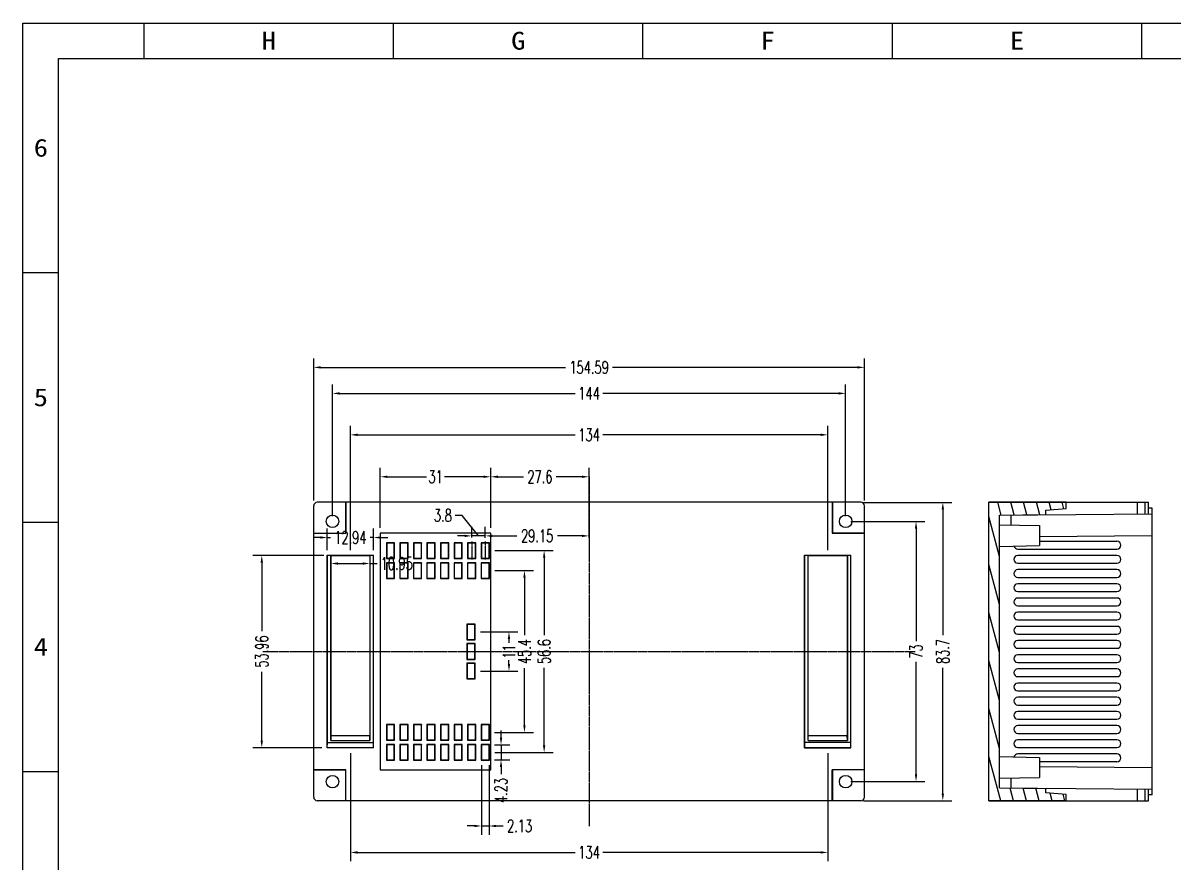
# Model space of a CAD drawing. Header units: millimetres. Extents: x 5016 to 6204, y 3065 to 3485.
# Drawn here: x 5016.2 to 5339, y 3249.5 to 3485.1 of the extents above; entities that cross this region are included whole.
import ezdxf
from ezdxf.enums import TextEntityAlignment as Align

# ---------------------------------------------------------------- set-up
doc = ezdxf.new("R2010")
doc.units = ezdxf.units.MM
doc.linetypes.add('CENTER', pattern=[0.6, 0.375, -0.075, 0.075, -0.075])
doc.styles.add('romans', font='romans.shx', dxfattribs={"width": 0.67, "bigfont": 'fangsong.shx'})
doc.styles.add('TEXTSTYLE_0', font='txt', dxfattribs={"width": 0.8})
doc.dimstyles.new('MSTD', dxfattribs={"dimtxt": 3.5, "dimasz": 2, "dimexe": 2.5, "dimexo": 1.5, "dimgap": 1, "dimtad": 0, "dimdsep": 46, "dimtxsty": 'romans', "dimcen": 0, "dimclrd": 5, "dimclre": 5, "dimclrt": 3, "dimadec": 1, "dimazin": 0, "dimtfac": 0.5, "dimtmove": 0, "dimatfit": 3, "dimfxl": 1, "dimarcsym": 0})

# ---------------------------------------------------------------- blocks, each defined once
blk = doc.blocks.new('SUN_6HWZ35TKK40GSGJE8VEUYAXIAKM')
at = {"color": 7, "linetype": 'Continuous'}
for p, q in [((-594, 420), (0, 420)), ((-594, 0), (-594, 420)), ((-560, 410), (-560, 420)), ((-490, 410), (-490, 420)), ((-420, 410), (-420, 420)), ((-350, 410), (-350, 420)), ((-280, 410), (-280, 420)), ((-584, 410), (-10, 410)), ((-584, 10), (-584, 410)), ((-594, 350), (-584, 350)), ((-594, 280), (-584, 280)), ((-594, 210), (-584, 210))]:
    blk.add_line(p, q, dxfattribs=at)
at = {"color": 2, "linetype": 'Continuous', "style": 'TEXTSTYLE_0', "width": 1.2}
for s, p, p2 in [('H', (-526.99, 412.53), (-522.99, 412.53)), ('G', (-456.99, 412.53), (-452.99, 412.53)), ('F', (-386.99, 412.53), (-382.99, 412.53)), ('E', (-316.99, 412.53), (-312.99, 412.53)), ('6', (-590.99, 382.5), (-586.99, 382.5)), ('5', (-590.99, 312.5), (-586.99, 312.5)), ('4', (-590.99, 242.5), (-586.99, 242.5))]:
    blk.add_text(s, height=5, dxfattribs=at).set_placement(p, p2, align=Align.FIT)
blk = doc.blocks.new('*D52')
at = {"color": 5, "lineweight": -2}
for p, q in [((5139.51, 3347.01), (5137.51, 3347.01)), ((5144.04, 3341.26), (5139.51, 3347.01)), ((5140.14, 3341.26), (5138.14, 3341.26)), ((5142.14, 3340.82), (5142.14, 3343.76)), ((5145.94, 3341.26), (5142.14, 3341.26)), ((5145.94, 3341.26), (5142.14, 3341.26)), ((5145.94, 3340.74), (5145.94, 3343.76)), ((5147.94, 3341.26), (5149.94, 3341.26))]:
    blk.add_line(p, q, dxfattribs=at)
at = {"color": 5}
for points in [[(5140.14, 3341.59), (5140.14, 3340.93), (5142.14, 3341.26)], [(5147.94, 3341.59), (5147.94, 3340.93), (5145.94, 3341.26)]]:
    blk.add_solid(points, dxfattribs=at)
at = {"layer": 'Defpoints', "color": 0}
for p in [(5142.14, 3341.26), (5142.14, 3339.32), (5145.94, 3339.24)]:
    blk.add_point(p, dxfattribs=at)
at = {"color": 3, "insert": (5134.05, 3347.01), "char_height": 3.5, "attachment_point": 5, "style": 'romans'}
blk.add_mtext('3.8', dxfattribs=at)
blk = doc.blocks.new('*D53')
at = {"color": 5, "lineweight": -2}
for p, q in [((5145.94, 3340.74), (5145.94, 3343.76)), ((5147.94, 3341.26), (5154.82, 3341.26)), ((5173.09, 3341.26), (5166.2, 3341.26)), ((5175.09, 3340.74), (5175.09, 3343.76))]:
    blk.add_line(p, q, dxfattribs=at)
at = {"color": 5}
for points in [[(5147.94, 3341.59), (5147.94, 3340.93), (5145.94, 3341.26)], [(5173.09, 3341.59), (5173.09, 3340.93), (5175.09, 3341.26)]]:
    blk.add_solid(points, dxfattribs=at)
at = {"layer": 'Defpoints', "color": 0}
for p in [(5175.09, 3341.26), (5145.94, 3339.24), (5175.09, 3339.24)]:
    blk.add_point(p, dxfattribs=at)
at = {"color": 3, "insert": (5160.51, 3341.26), "char_height": 3.5, "attachment_point": 5, "style": 'romans'}
blk.add_mtext('29.15', dxfattribs=at)
blk = doc.blocks.new('*D54')
at = {"color": 5, "lineweight": -2}
for p, q in [((5116.49, 3343.52), (5116.49, 3360.34)), ((5147.49, 3343.52), (5147.49, 3360.34)), ((5118.49, 3357.84), (5129.43, 3357.84)), ((5145.49, 3357.84), (5134.55, 3357.84))]:
    blk.add_line(p, q, dxfattribs=at)
at = {"color": 5}
for points in [[(5118.49, 3358.17), (5118.49, 3357.51), (5116.49, 3357.84)], [(5145.49, 3358.17), (5145.49, 3357.51), (5147.49, 3357.84)]]:
    blk.add_solid(points, dxfattribs=at)
at = {"layer": 'Defpoints', "color": 0}
for p in [(5147.49, 3357.84), (5116.49, 3342.02), (5147.49, 3342.02)]:
    blk.add_point(p, dxfattribs=at)
at = {"color": 3, "insert": (5131.99, 3357.84), "char_height": 3.5, "attachment_point": 5, "style": 'romans'}
blk.add_mtext('31', dxfattribs=at)
blk = doc.blocks.new('*D55')
at = {"color": 5, "lineweight": -2}
for p, q in [((5147.49, 3343.52), (5147.49, 3360.34)), ((5175.09, 3343.52), (5175.09, 3360.34)), ((5149.49, 3357.84), (5156.72, 3357.84)), ((5173.09, 3357.84), (5165.86, 3357.84))]:
    blk.add_line(p, q, dxfattribs=at)
at = {"color": 5}
for points in [[(5149.49, 3358.17), (5149.49, 3357.51), (5147.49, 3357.84)], [(5173.09, 3358.17), (5173.09, 3357.51), (5175.09, 3357.84)]]:
    blk.add_solid(points, dxfattribs=at)
at = {"layer": 'Defpoints', "color": 0}
for p in [(5175.09, 3357.84), (5147.49, 3342.02), (5175.09, 3342.02)]:
    blk.add_point(p, dxfattribs=at)
at = {"color": 3, "insert": (5161.29, 3357.84), "char_height": 3.5, "attachment_point": 5, "style": 'romans'}
blk.add_mtext('27.6', dxfattribs=at)
blk = doc.blocks.new('*D56')
at = {"color": 5, "lineweight": -2}
for p, q in [((5148.59, 3337.12), (5164.97, 3337.12)), ((5162.47, 3335.12), (5162.47, 3313.4)), ((5162.47, 3282.52), (5162.47, 3304.25)), ((5148.59, 3280.52), (5164.97, 3280.52))]:
    blk.add_line(p, q, dxfattribs=at)
at = {"color": 5}
for points in [[(5162.14, 3335.12), (5162.81, 3335.12), (5162.47, 3337.12)], [(5162.14, 3282.52), (5162.81, 3282.52), (5162.47, 3280.52)]]:
    blk.add_solid(points, dxfattribs=at)
at = {"layer": 'Defpoints', "color": 0}
for p in [(5147.09, 3337.12), (5147.09, 3280.52), (5162.47, 3280.52)]:
    blk.add_point(p, dxfattribs=at)
at = {"color": 3, "insert": (5162.47, 3308.82), "char_height": 3.5, "attachment_point": 5, "rotation": 90, "style": 'romans'}
blk.add_mtext('56.6', dxfattribs=at)
blk = doc.blocks.new('*D57')
at = {"color": 5, "lineweight": -2}
for p, q in [((5148.59, 3331.52), (5159.45, 3331.52)), ((5156.95, 3329.52), (5156.95, 3313.45)), ((5156.95, 3288.12), (5156.95, 3304.19)), ((5148.5, 3286.12), (5159.45, 3286.12))]:
    blk.add_line(p, q, dxfattribs=at)
at = {"color": 5}
for points in [[(5156.62, 3329.52), (5157.28, 3329.52), (5156.95, 3331.52)], [(5156.62, 3288.12), (5157.28, 3288.12), (5156.95, 3286.12)]]:
    blk.add_solid(points, dxfattribs=at)
at = {"layer": 'Defpoints', "color": 0}
for p in [(5147.09, 3331.52), (5147, 3286.12), (5156.95, 3286.12)]:
    blk.add_point(p, dxfattribs=at)
at = {"color": 3, "insert": (5156.95, 3308.82), "char_height": 3.5, "attachment_point": 5, "rotation": 90, "style": 'romans'}
blk.add_mtext('45.4', dxfattribs=at)
blk = doc.blocks.new('*D58')
at = {"color": 5, "lineweight": -2}
for p, q in [((5144.59, 3314.32), (5155.1, 3314.32)), ((5152.6, 3312.32), (5152.6, 3311.22)), ((5152.6, 3305.32), (5152.6, 3306.43)), ((5144.59, 3303.32), (5155.1, 3303.32))]:
    blk.add_line(p, q, dxfattribs=at)
at = {"color": 5}
for points in [[(5152.26, 3312.32), (5152.93, 3312.32), (5152.6, 3314.32)], [(5152.26, 3305.32), (5152.93, 3305.32), (5152.6, 3303.32)]]:
    blk.add_solid(points, dxfattribs=at)
at = {"layer": 'Defpoints', "color": 0}
for p in [(5143.09, 3314.32), (5143.09, 3303.32), (5152.6, 3303.32)]:
    blk.add_point(p, dxfattribs=at)
at = {"color": 3, "insert": (5152.6, 3308.82), "char_height": 3.5, "attachment_point": 5, "rotation": 90, "style": 'romans'}
blk.add_mtext('11', dxfattribs=at)
blk = doc.blocks.new('*D59')
at = {"color": 5, "lineweight": -2}
for p, q in [((5150.37, 3284.64), (5150.37, 3286.64)), ((5148.5, 3282.64), (5152.87, 3282.64)), ((5150.37, 3282.64), (5150.37, 3278.41)), ((5148.5, 3278.41), (5152.87, 3278.41)), ((5150.37, 3276.41), (5150.37, 3274.41))]:
    blk.add_line(p, q, dxfattribs=at)
at = {"color": 5}
for points in [[(5150.04, 3284.64), (5150.7, 3284.64), (5150.37, 3282.64)], [(5150.04, 3276.41), (5150.7, 3276.41), (5150.37, 3278.41)]]:
    blk.add_solid(points, dxfattribs=at)
at = {"layer": 'Defpoints', "color": 0}
for p in [(5147, 3282.64), (5147, 3278.41), (5150.37, 3278.41)]:
    blk.add_point(p, dxfattribs=at)
at = {"color": 3, "insert": (5150.37, 3269.84), "char_height": 3.5, "attachment_point": 5, "rotation": 90, "style": 'romans'}
blk.add_mtext('4.23', dxfattribs=at)
blk = doc.blocks.new('*D60')
at = {"color": 5, "lineweight": -2}
for p, q in [((5144.88, 3276.91), (5144.88, 3257.37)), ((5147, 3276.91), (5147, 3257.37)), ((5142.88, 3259.87), (5140.88, 3259.87)), ((5144.88, 3259.87), (5147, 3259.87)), ((5149, 3259.87), (5151, 3259.87))]:
    blk.add_line(p, q, dxfattribs=at)
at = {"color": 5}
for points in [[(5142.88, 3260.21), (5142.88, 3259.54), (5144.88, 3259.87)], [(5149, 3260.21), (5149, 3259.54), (5147, 3259.87)]]:
    blk.add_solid(points, dxfattribs=at)
at = {"layer": 'Defpoints', "color": 0}
for p in [(5144.88, 3278.41), (5147, 3278.41), (5147, 3259.87)]:
    blk.add_point(p, dxfattribs=at)
at = {"color": 3, "insert": (5155.58, 3259.87), "char_height": 3.5, "attachment_point": 5, "style": 'romans'}
blk.add_mtext('2.13', dxfattribs=at)
blk = doc.blocks.new('*D61')
at = {"color": 5, "lineweight": -2}
for p, q in [((5108.09, 3280.32), (5108.09, 3249.96)), ((5242.09, 3280.32), (5242.09, 3249.96)), ((5110.09, 3252.46), (5171.18, 3252.46)), ((5240.09, 3252.46), (5178.99, 3252.46))]:
    blk.add_line(p, q, dxfattribs=at)
at = {"color": 5}
for points in [[(5110.09, 3252.79), (5110.09, 3252.12), (5108.09, 3252.46)], [(5240.09, 3252.79), (5240.09, 3252.12), (5242.09, 3252.46)]]:
    blk.add_solid(points, dxfattribs=at)
at = {"layer": 'Defpoints', "color": 0}
for p in [(5108.09, 3281.82), (5242.09, 3281.82), (5242.09, 3252.46)]:
    blk.add_point(p, dxfattribs=at)
at = {"color": 3, "insert": (5175.09, 3252.46), "char_height": 3.5, "attachment_point": 5, "style": 'romans'}
blk.add_mtext('134', dxfattribs=at)
blk = doc.blocks.new('*D62')
at = {"color": 5, "lineweight": -2}
for p, q in [((5103.09, 3346.82), (5103.09, 3383.73)), ((5247.09, 3346.82), (5247.09, 3383.73)), ((5105.09, 3381.23), (5171.18, 3381.23)), ((5245.09, 3381.23), (5178.99, 3381.23))]:
    blk.add_line(p, q, dxfattribs=at)
at = {"color": 5}
for points in [[(5105.09, 3381.56), (5105.09, 3380.89), (5103.09, 3381.23)], [(5245.09, 3381.56), (5245.09, 3380.89), (5247.09, 3381.23)]]:
    blk.add_solid(points, dxfattribs=at)
at = {"layer": 'Defpoints', "color": 0}
for p in [(5247.09, 3381.23), (5103.09, 3345.32), (5247.09, 3345.32)]:
    blk.add_point(p, dxfattribs=at)
at = {"color": 3, "insert": (5175.09, 3381.23), "char_height": 3.5, "attachment_point": 5, "style": 'romans'}
blk.add_mtext('144', dxfattribs=at)
blk = doc.blocks.new('*D63')
at = {"color": 5, "lineweight": -2}
for p, q in [((5248.59, 3345.32), (5269.35, 3345.32)), ((5266.85, 3343.32), (5266.85, 3311.72)), ((5266.85, 3274.32), (5266.85, 3305.92)), ((5248.59, 3272.32), (5269.35, 3272.32))]:
    blk.add_line(p, q, dxfattribs=at)
at = {"color": 5}
for points in [[(5266.52, 3343.32), (5267.18, 3343.32), (5266.85, 3345.32)], [(5266.52, 3274.32), (5267.18, 3274.32), (5266.85, 3272.32)]]:
    blk.add_solid(points, dxfattribs=at)
at = {"layer": 'Defpoints', "color": 0}
for p in [(5247.09, 3345.32), (5247.09, 3272.32), (5266.85, 3272.32)]:
    blk.add_point(p, dxfattribs=at)
at = {"color": 3, "insert": (5266.85, 3308.82), "char_height": 3.5, "attachment_point": 5, "rotation": 90, "style": 'romans'}
blk.add_mtext('73', dxfattribs=at)
blk = doc.blocks.new('*D64')
at = {"color": 5, "lineweight": -2}
for p, q in [((5252.09, 3350.67), (5276.87, 3350.67)), ((5274.37, 3348.67), (5274.37, 3313.4)), ((5274.37, 3268.97), (5274.37, 3304.25)), ((5252.09, 3266.97), (5276.87, 3266.97))]:
    blk.add_line(p, q, dxfattribs=at)
at = {"color": 5}
for points in [[(5274.04, 3348.67), (5274.7, 3348.67), (5274.37, 3350.67)], [(5274.04, 3268.97), (5274.7, 3268.97), (5274.37, 3266.97)]]:
    blk.add_solid(points, dxfattribs=at)
at = {"layer": 'Defpoints', "color": 0}
for p in [(5250.59, 3350.67), (5250.59, 3266.97), (5274.37, 3266.97)]:
    blk.add_point(p, dxfattribs=at)
at = {"color": 3, "insert": (5274.37, 3308.82), "char_height": 3.5, "attachment_point": 5, "rotation": 90, "style": 'romans'}
blk.add_mtext('83.7', dxfattribs=at)
blk = doc.blocks.new('*D65')
at = {"color": 5, "lineweight": -2}
for p, q in [((5097.79, 3351.17), (5097.79, 3391.03)), ((5252.39, 3351.17), (5252.39, 3391.03)), ((5099.79, 3388.53), (5168.5, 3388.53)), ((5250.39, 3388.53), (5181.67, 3388.53))]:
    blk.add_line(p, q, dxfattribs=at)
at = {"color": 5}
for points in [[(5099.79, 3388.87), (5099.79, 3388.2), (5097.79, 3388.53)], [(5250.39, 3388.87), (5250.39, 3388.2), (5252.39, 3388.53)]]:
    blk.add_solid(points, dxfattribs=at)
at = {"layer": 'Defpoints', "color": 0}
for p in [(5252.39, 3388.53), (5097.79, 3349.67), (5252.39, 3349.67)]:
    blk.add_point(p, dxfattribs=at)
at = {"color": 3, "insert": (5175.09, 3388.53), "char_height": 3.5, "attachment_point": 5, "style": 'romans'}
blk.add_mtext('154.59', dxfattribs=at)
blk = doc.blocks.new('*D45')
at = {"color": 5, "lineweight": -2}
for p, q in [((5108.09, 3337.27), (5108.09, 3372.11)), ((5242.09, 3337.27), (5242.09, 3372.11)), ((5110.09, 3369.61), (5171.18, 3369.61)), ((5240.09, 3369.61), (5178.99, 3369.61))]:
    blk.add_line(p, q, dxfattribs=at)
at = {"color": 5}
for points in [[(5110.09, 3369.95), (5110.09, 3369.28), (5108.09, 3369.61)], [(5240.09, 3369.95), (5240.09, 3369.28), (5242.09, 3369.61)]]:
    blk.add_solid(points, dxfattribs=at)
at = {"layer": 'Defpoints', "color": 0}
for p in [(5242.09, 3369.61), (5108.09, 3335.77), (5242.09, 3335.77)]:
    blk.add_point(p, dxfattribs=at)
at = {"color": 3, "insert": (5175.09, 3369.61), "char_height": 3.5, "attachment_point": 5, "style": 'romans'}
blk.add_mtext('134', dxfattribs=at)
blk = doc.blocks.new('*D46')
at = {"color": 5, "lineweight": -2}
for p, q in [((5099.62, 3340.8), (5097.62, 3340.8)), ((5101.62, 3337.29), (5101.62, 3343.3)), ((5101.62, 3340.8), (5102.51, 3340.8)), ((5114.56, 3340.8), (5113.67, 3340.8)), ((5114.56, 3337.29), (5114.56, 3343.3)), ((5116.56, 3340.8), (5118.56, 3340.8))]:
    blk.add_line(p, q, dxfattribs=at)
at = {"color": 5}
for points in [[(5099.62, 3341.13), (5099.62, 3340.47), (5101.62, 3340.8)], [(5116.56, 3341.13), (5116.56, 3340.47), (5114.56, 3340.8)]]:
    blk.add_solid(points, dxfattribs=at)
at = {"layer": 'Defpoints', "color": 0}
for p in [(5114.56, 3340.8), (5101.62, 3335.79), (5114.56, 3335.79)]:
    blk.add_point(p, dxfattribs=at)
at = {"color": 3, "insert": (5108.09, 3340.8), "char_height": 3.5, "attachment_point": 5, "style": 'romans'}
blk.add_mtext('12.94', dxfattribs=at)
blk = doc.blocks.new('*D47')
at = {"color": 5, "lineweight": -2}
for p, q in [((5102.61, 3334.27), (5102.61, 3331)), ((5113.57, 3334.27), (5113.57, 3331)), ((5104.61, 3333.5), (5111.57, 3333.5)), ((5113.57, 3333.5), (5115.57, 3333.5))]:
    blk.add_line(p, q, dxfattribs=at)
at = {"color": 5}
for points in [[(5104.61, 3333.83), (5104.61, 3333.17), (5102.61, 3333.5)], [(5111.57, 3333.83), (5111.57, 3333.17), (5113.57, 3333.5)]]:
    blk.add_solid(points, dxfattribs=at)
at = {"layer": 'Defpoints', "color": 0}
for p in [(5102.61, 3335.77), (5113.57, 3335.77), (5113.57, 3333.5)]:
    blk.add_point(p, dxfattribs=at)
at = {"color": 3, "insert": (5121.09, 3333.5), "char_height": 3.5, "attachment_point": 5, "style": 'romans'}
blk.add_mtext('10.95', dxfattribs=at)
blk = doc.blocks.new('*D48')
at = {"color": 5, "lineweight": -2}
for p, q in [((5100.61, 3335.79), (5080.72, 3335.79)), ((5083.22, 3333.79), (5083.22, 3314.5)), ((5083.22, 3283.84), (5083.22, 3303.12)), ((5100.1, 3281.84), (5080.72, 3281.84))]:
    blk.add_line(p, q, dxfattribs=at)
at = {"color": 5}
for points in [[(5082.89, 3333.79), (5083.56, 3333.79), (5083.22, 3335.79)], [(5082.89, 3283.84), (5083.56, 3283.84), (5083.22, 3281.84)]]:
    blk.add_solid(points, dxfattribs=at)
at = {"layer": 'Defpoints', "color": 0}
for p in [(5102.11, 3335.79), (5083.22, 3281.84), (5101.6, 3281.84)]:
    blk.add_point(p, dxfattribs=at)
at = {"color": 3, "insert": (5083.22, 3308.81), "char_height": 3.5, "attachment_point": 5, "rotation": 90, "style": 'romans'}
blk.add_mtext('53.96', dxfattribs=at)

msp = doc.modelspace()

# ---------------------------------------------------------------- hatches: boundary and pattern name
at = {"linetype": 'Continuous'}
h = msp.add_hatch(dxfattribs=at)
h.set_pattern_fill('DEFAULT__1', color=2, scale=3.482084, angle=285, style=0, pattern_type=0)
h.set_pattern_definition([(285, (4922.9116, 3065.139), (3.363435, 0.90123), [])])
edge = h.paths.add_edge_path()
edge.add_line((5308.983, 3350.671), (5287.284, 3350.671))
edge.add_line((5308.983, 3348.95), (5308.983, 3350.671))
edge.add_line((5303.284, 3348.451), (5308.983, 3348.95))
edge.add_line((5303.284, 3347.22), (5303.284, 3348.451))
edge.add_line((5290.282, 3347.106), (5303.284, 3347.22))
edge.add_line((5290.282, 3270.539), (5290.282, 3347.106))
edge.add_line((5290.282, 3270.539), (5303.284, 3270.425))
edge.add_line((5303.284, 3269.193), (5303.284, 3270.425))
edge.add_line((5308.983, 3268.695), (5303.284, 3269.193))
edge.add_line((5308.983, 3266.974), (5308.983, 3268.695))
edge.add_line((5308.983, 3266.974), (5287.284, 3266.974))
edge.add_line((5287.284, 3266.974), (5287.284, 3350.671))

# ---------------------------------------------------------------- linework, layer by layer
at = {"color": 6, "linetype": 'CENTER'}
for p, q in [((5175.088, 3357.841), (5175.088, 3259.804)), ((5142.141, 3339.658), (5142.141, 3334.587)), ((5145.941, 3339.658), (5145.941, 3334.587)), ((5083.532, 3308.822), (5266.645, 3308.822))]:
    msp.add_line(p, q, dxfattribs=at)
at = {"color": 7, "linetype": 'Continuous'}
for p, q in [((5251.385, 3350.671), (5098.791, 3350.671)), ((5106.791, 3342.062), (5106.791, 3350.671)), ((5106.843, 3350.671), (5106.843, 3342.01)), ((5243.333, 3350.671), (5243.333, 3342.01)), ((5243.386, 3350.671), (5243.386, 3342.062)), ((5287.284, 3350.671), (5332.083, 3350.671)), ((5287.284, 3266.974), (5287.284, 3350.671)), ((5287.284, 3266.974), (5287.284, 3350.671)), ((5308.983, 3350.671), (5287.284, 3350.671)), ((5308.983, 3348.95), (5308.983, 3350.671)), ((5308.983, 3348.95), (5308.983, 3350.671)), ((5328.983, 3347.444), (5328.983, 3350.671)), ((5331.083, 3350.671), (5331.083, 3347.462)), ((5332.083, 3347.471), (5332.083, 3350.671)), ((5097.791, 3267.974), (5097.791, 3349.671)), ((5252.385, 3267.974), (5252.385, 3349.671)), ((5290.282, 3347.106), (5333.082, 3347.48)), ((5290.282, 3347.106), (5303.284, 3347.22)), ((5290.282, 3270.539), (5290.282, 3347.106)), ((5290.282, 3270.539), (5290.282, 3347.106)), ((5293.482, 3347.134), (5293.482, 3344.265)), ((5303.284, 3348.451), (5308.983, 3348.95)), ((5303.284, 3348.451), (5308.983, 3348.95)), ((5303.284, 3347.22), (5303.284, 3348.451)), ((5303.284, 3347.22), (5303.284, 3348.451)), ((5333.082, 3349.071), (5332.083, 3349.071)), ((5333.082, 3268.574), (5333.082, 3349.071)), ((5290.282, 3344.321), (5301.482, 3344.126)), ((5301.482, 3344.125), (5301.482, 3338.517)), ((5097.791, 3342.062), (5106.791, 3342.062)), ((5097.791, 3342.01), (5106.843, 3342.01)), ((5106.843, 3342.01), (5106.791, 3342.062)), ((5147.491, 3342.022), (5116.491, 3342.022)), ((5116.491, 3342.022), (5116.491, 3275.622)), ((5147.491, 3275.622), (5147.491, 3342.022)), ((5243.333, 3342.01), (5243.386, 3342.062)), ((5252.385, 3342.01), (5243.333, 3342.01)), ((5243.386, 3342.062), (5252.385, 3342.062)), ((5301.485, 3341.047), (5333.082, 3341.322)), ((5120.491, 3339.322), (5118.191, 3339.322)), ((5118.191, 3339.322), (5118.278, 3339.235)), ((5118.191, 3339.322), (5118.191, 3334.922)), ((5120.404, 3339.235), (5118.278, 3339.235)), ((5118.278, 3339.235), (5118.278, 3335.01)), ((5120.491, 3339.322), (5120.404, 3339.235)), ((5120.404, 3335.01), (5120.404, 3339.235)), ((5120.491, 3334.922), (5120.491, 3339.322)), ((5124.291, 3339.322), (5121.991, 3339.322)), ((5121.991, 3339.322), (5122.078, 3339.235)), ((5121.991, 3339.322), (5121.991, 3334.922)), ((5124.204, 3339.235), (5122.078, 3339.235)), ((5122.078, 3339.235), (5122.078, 3335.01)), ((5124.291, 3339.322), (5124.204, 3339.235)), ((5124.204, 3335.01), (5124.204, 3339.235)), ((5124.291, 3334.922), (5124.291, 3339.322)), ((5128.091, 3339.322), (5125.791, 3339.322)), ((5125.791, 3339.322), (5125.878, 3339.235)), ((5125.791, 3339.322), (5125.791, 3334.922)), ((5128.004, 3339.235), (5125.878, 3339.235)), ((5125.878, 3339.235), (5125.878, 3335.01)), ((5128.091, 3339.322), (5128.004, 3339.235)), ((5128.004, 3335.01), (5128.004, 3339.235)), ((5128.091, 3334.922), (5128.091, 3339.322)), ((5131.891, 3339.322), (5129.591, 3339.322)), ((5129.591, 3339.322), (5129.678, 3339.235)), ((5129.591, 3339.322), (5129.591, 3334.922)), ((5131.804, 3339.235), (5129.678, 3339.235)), ((5129.678, 3339.235), (5129.678, 3335.01)), ((5131.891, 3339.322), (5131.804, 3339.235)), ((5131.804, 3335.01), (5131.804, 3339.235)), ((5131.891, 3334.922), (5131.891, 3339.322)), ((5135.691, 3339.322), (5133.391, 3339.322)), ((5133.391, 3339.322), (5133.478, 3339.235)), ((5133.391, 3339.322), (5133.391, 3334.922)), ((5135.604, 3339.235), (5133.478, 3339.235)), ((5133.478, 3339.235), (5133.478, 3335.01)), ((5135.691, 3339.322), (5135.604, 3339.235)), ((5135.604, 3335.01), (5135.604, 3339.235)), ((5135.691, 3334.922), (5135.691, 3339.322)), ((5139.491, 3339.322), (5137.191, 3339.322)), ((5137.191, 3339.322), (5137.278, 3339.235)), ((5137.191, 3339.322), (5137.191, 3334.922)), ((5139.404, 3339.235), (5137.278, 3339.235)), ((5137.278, 3339.235), (5137.278, 3335.01)), ((5139.491, 3339.322), (5139.404, 3339.235)), ((5139.404, 3335.01), (5139.404, 3339.235)), ((5139.491, 3334.922), (5139.491, 3339.322)), ((5143.291, 3339.322), (5140.991, 3339.322)), ((5140.991, 3339.322), (5141.078, 3339.235)), ((5140.991, 3339.322), (5140.991, 3334.922)), ((5143.204, 3339.235), (5141.078, 3339.235)), ((5141.078, 3339.235), (5141.078, 3335.01)), ((5143.291, 3339.322), (5143.204, 3339.235)), ((5143.204, 3335.01), (5143.204, 3339.235)), ((5143.291, 3334.922), (5143.291, 3339.322)), ((5147.091, 3339.322), (5144.791, 3339.322)), ((5144.791, 3339.322), (5144.878, 3339.235)), ((5144.791, 3339.322), (5144.791, 3334.922)), ((5147.004, 3339.235), (5144.878, 3339.235)), ((5144.878, 3339.235), (5144.878, 3335.01)), ((5147.091, 3339.322), (5147.004, 3339.235)), ((5147.004, 3335.01), (5147.004, 3339.235)), ((5147.091, 3334.922), (5147.091, 3339.322)), ((5290.282, 3338.321), (5301.482, 3338.517)), ((5295.404, 3337.549), (5323.236, 3337.549)), ((5301.482, 3339.736), (5323.236, 3339.736)), ((5101.591, 3335.821), (5114.59, 3335.821)), ((5101.621, 3335.792), (5101.591, 3335.821)), ((5101.591, 3281.823), (5101.591, 3335.821)), ((5102.591, 3335.792), (5101.621, 3335.792)), ((5101.621, 3283.323), (5101.621, 3335.792)), ((5102.591, 3335.792), (5102.613, 3335.769)), ((5102.591, 3335.792), (5102.591, 3283.823)), ((5102.613, 3335.769), (5113.568, 3335.769)), ((5102.613, 3285.122), (5102.613, 3335.769)), ((5113.59, 3335.792), (5113.568, 3335.769)), ((5113.568, 3335.769), (5113.568, 3285.122)), ((5114.561, 3335.792), (5113.59, 3335.792)), ((5113.59, 3335.792), (5113.59, 3283.823)), ((5114.561, 3335.792), (5114.59, 3335.821)), ((5114.561, 3283.323), (5114.561, 3335.792)), ((5114.59, 3281.823), (5114.59, 3335.821)), ((5118.191, 3334.922), (5118.278, 3335.01)), ((5118.191, 3334.922), (5120.491, 3334.922)), ((5118.278, 3335.01), (5120.404, 3335.01)), ((5120.491, 3334.922), (5120.404, 3335.01)), ((5121.991, 3334.922), (5122.078, 3335.01)), ((5121.991, 3334.922), (5124.291, 3334.922)), ((5122.078, 3335.01), (5124.204, 3335.01)), ((5124.291, 3334.922), (5124.204, 3335.01)), ((5125.791, 3334.922), (5125.878, 3335.01)), ((5125.791, 3334.922), (5128.091, 3334.922)), ((5125.878, 3335.01), (5128.004, 3335.01)), ((5128.091, 3334.922), (5128.004, 3335.01)), ((5129.591, 3334.922), (5129.678, 3335.01)), ((5129.591, 3334.922), (5131.891, 3334.922)), ((5129.678, 3335.01), (5131.804, 3335.01)), ((5131.891, 3334.922), (5131.804, 3335.01)), ((5133.391, 3334.922), (5133.478, 3335.01)), ((5133.391, 3334.922), (5135.691, 3334.922)), ((5133.478, 3335.01), (5135.604, 3335.01)), ((5135.691, 3334.922), (5135.604, 3335.01)), ((5137.191, 3334.922), (5137.278, 3335.01)), ((5137.191, 3334.922), (5139.491, 3334.922)), ((5137.278, 3335.01), (5139.404, 3335.01)), ((5139.491, 3334.922), (5139.404, 3335.01)), ((5140.991, 3334.922), (5141.078, 3335.01)), ((5140.991, 3334.922), (5143.291, 3334.922)), ((5141.078, 3335.01), (5143.204, 3335.01)), ((5143.291, 3334.922), (5143.204, 3335.01)), ((5144.791, 3334.922), (5144.878, 3335.01)), ((5144.791, 3334.922), (5147.091, 3334.922)), ((5144.878, 3335.01), (5147.004, 3335.01)), ((5147.091, 3334.922), (5147.004, 3335.01)), ((5235.616, 3335.792), (5235.586, 3335.821)), ((5235.586, 3281.823), (5235.586, 3335.821)), ((5235.586, 3335.821), (5248.586, 3335.821)), ((5235.616, 3283.323), (5235.616, 3335.792)), ((5236.586, 3335.792), (5235.616, 3335.792)), ((5236.586, 3335.792), (5236.609, 3335.769)), ((5236.586, 3283.823), (5236.586, 3335.792)), ((5236.609, 3285.122), (5236.609, 3335.769)), ((5236.609, 3335.769), (5247.563, 3335.769)), ((5247.586, 3335.792), (5247.563, 3335.769)), ((5247.563, 3335.769), (5247.563, 3285.122)), ((5247.586, 3335.792), (5247.586, 3283.823)), ((5248.556, 3335.792), (5247.586, 3335.792)), ((5248.556, 3335.792), (5248.586, 3335.821)), ((5248.556, 3283.323), (5248.556, 3335.792)), ((5248.586, 3281.823), (5248.586, 3335.821)), ((5323.236, 3335.76), (5295.404, 3335.76)), ((5120.491, 3333.722), (5118.191, 3333.722)), ((5118.191, 3333.722), (5118.278, 3333.635)), ((5118.191, 3333.722), (5118.191, 3329.322)), ((5120.404, 3333.635), (5118.278, 3333.635)), ((5118.278, 3333.635), (5118.278, 3329.41)), ((5120.491, 3333.722), (5120.404, 3333.635)), ((5120.404, 3329.41), (5120.404, 3333.635)), ((5120.491, 3329.322), (5120.491, 3333.722)), ((5124.291, 3333.722), (5121.991, 3333.722)), ((5121.991, 3333.722), (5121.991, 3329.322)), ((5124.204, 3333.635), (5121.991, 3333.635)), ((5124.291, 3333.722), (5124.204, 3333.635)), ((5124.204, 3329.41), (5124.204, 3333.635)), ((5124.291, 3329.322), (5124.291, 3333.722)), ((5128.091, 3333.722), (5125.791, 3333.722)), ((5125.791, 3333.722), (5125.791, 3329.322)), ((5128.004, 3333.635), (5125.791, 3333.635)), ((5128.091, 3333.722), (5128.004, 3333.635)), ((5128.004, 3329.41), (5128.004, 3333.635)), ((5128.091, 3329.322), (5128.091, 3333.722)), ((5131.891, 3333.722), (5129.591, 3333.722)), ((5129.591, 3333.722), (5129.591, 3329.322)), ((5131.804, 3333.635), (5129.591, 3333.635)), ((5131.891, 3333.722), (5131.804, 3333.635)), ((5131.804, 3329.41), (5131.804, 3333.635)), ((5131.891, 3329.322), (5131.891, 3333.722)), ((5135.691, 3333.722), (5133.391, 3333.722)), ((5133.391, 3333.722), (5133.391, 3329.322)), ((5135.604, 3333.635), (5133.391, 3333.635)), ((5135.691, 3333.722), (5135.604, 3333.635)), ((5135.604, 3329.41), (5135.604, 3333.635)), ((5135.691, 3329.322), (5135.691, 3333.722)), ((5139.491, 3333.722), (5137.191, 3333.722)), ((5137.191, 3333.722), (5137.191, 3329.322)), ((5139.404, 3333.635), (5137.191, 3333.635)), ((5139.491, 3333.722), (5139.404, 3333.635)), ((5139.404, 3329.41), (5139.404, 3333.635)), ((5139.491, 3329.322), (5139.491, 3333.722)), ((5143.291, 3333.722), (5140.991, 3333.722)), ((5140.991, 3333.722), (5140.991, 3329.322)), ((5143.204, 3333.635), (5140.991, 3333.635)), ((5143.291, 3333.722), (5143.204, 3333.635)), ((5143.204, 3329.41), (5143.204, 3333.635)), ((5143.291, 3329.322), (5143.291, 3333.722)), ((5147.091, 3333.722), (5144.791, 3333.722)), ((5144.791, 3333.722), (5144.791, 3329.322)), ((5147.004, 3333.635), (5144.791, 3333.635)), ((5147.091, 3333.722), (5147.004, 3333.635)), ((5147.004, 3329.41), (5147.004, 3333.635)), ((5147.091, 3329.322), (5147.091, 3333.722)), ((5295.404, 3333.573), (5323.236, 3333.573)), ((5323.236, 3331.784), (5295.404, 3331.784)), ((5118.191, 3329.322), (5118.278, 3329.41)), ((5118.191, 3329.322), (5120.491, 3329.322)), ((5118.278, 3329.41), (5120.404, 3329.41)), ((5120.491, 3329.322), (5120.404, 3329.41)), ((5121.991, 3329.41), (5124.204, 3329.41)), ((5121.991, 3329.322), (5124.291, 3329.322)), ((5124.291, 3329.322), (5124.204, 3329.41)), ((5125.791, 3329.41), (5128.004, 3329.41)), ((5125.791, 3329.322), (5128.091, 3329.322)), ((5128.091, 3329.322), (5128.004, 3329.41)), ((5129.591, 3329.41), (5131.804, 3329.41)), ((5129.591, 3329.322), (5131.891, 3329.322)), ((5131.891, 3329.322), (5131.804, 3329.41)), ((5133.391, 3329.41), (5135.604, 3329.41)), ((5133.391, 3329.322), (5135.691, 3329.322)), ((5135.691, 3329.322), (5135.604, 3329.41)), ((5137.191, 3329.41), (5139.404, 3329.41)), ((5137.191, 3329.322), (5139.491, 3329.322)), ((5139.491, 3329.322), (5139.404, 3329.41)), ((5140.991, 3329.41), (5143.204, 3329.41)), ((5140.991, 3329.322), (5143.291, 3329.322)), ((5143.291, 3329.322), (5143.204, 3329.41)), ((5144.791, 3329.41), (5147.004, 3329.41)), ((5144.791, 3329.322), (5147.091, 3329.322)), ((5147.091, 3329.322), (5147.004, 3329.41)), ((5295.404, 3329.597), (5323.236, 3329.597)), ((5323.236, 3327.808), (5295.404, 3327.808)), ((5295.404, 3325.621), (5323.236, 3325.621)), ((5323.236, 3323.832), (5295.404, 3323.832)), ((5295.404, 3321.645), (5323.236, 3321.645)), ((5323.236, 3319.856), (5295.404, 3319.856)), ((5143.091, 3316.522), (5140.791, 3316.522)), ((5140.791, 3316.522), (5140.878, 3316.435)), ((5140.791, 3316.522), (5140.791, 3312.122)), ((5143.004, 3316.435), (5140.878, 3316.435)), ((5140.878, 3316.435), (5140.878, 3312.21)), ((5143.091, 3316.522), (5143.004, 3316.435)), ((5143.004, 3312.21), (5143.004, 3316.435)), ((5143.091, 3312.122), (5143.091, 3316.522)), ((5295.404, 3317.669), (5323.236, 3317.669)), ((5323.236, 3315.88), (5295.404, 3315.88)), ((5140.791, 3312.122), (5140.878, 3312.21)), ((5140.791, 3312.122), (5143.091, 3312.122)), ((5140.878, 3312.21), (5143.004, 3312.21)), ((5143.091, 3312.122), (5143.004, 3312.21)), ((5295.404, 3313.693), (5323.236, 3313.693)), ((5323.236, 3311.904), (5295.404, 3311.904)), ((5143.091, 3311.022), (5140.791, 3311.022)), ((5140.791, 3311.022), (5140.878, 3310.935)), ((5140.791, 3311.022), (5140.791, 3306.622)), ((5143.004, 3310.935), (5140.878, 3310.935)), ((5140.878, 3310.935), (5140.878, 3306.71)), ((5143.091, 3311.022), (5143.004, 3310.935)), ((5143.004, 3306.71), (5143.004, 3310.935)), ((5143.091, 3306.622), (5143.091, 3311.022)), ((5295.404, 3309.717), (5323.236, 3309.717)), ((5140.791, 3306.622), (5140.878, 3306.71)), ((5140.791, 3306.622), (5143.091, 3306.622)), ((5143.091, 3305.522), (5140.791, 3305.522)), ((5140.791, 3305.522), (5140.878, 3305.435)), ((5140.791, 3305.522), (5140.791, 3301.122)), ((5140.878, 3306.71), (5143.004, 3306.71)), ((5143.004, 3305.435), (5140.878, 3305.435)), ((5140.878, 3305.435), (5140.878, 3301.21)), ((5143.091, 3306.622), (5143.004, 3306.71)), ((5143.091, 3305.522), (5143.004, 3305.435)), ((5143.004, 3301.21), (5143.004, 3305.435)), ((5143.091, 3301.122), (5143.091, 3305.522)), ((5323.236, 3307.928), (5295.404, 3307.928)), ((5295.404, 3305.741), (5323.236, 3305.741)), ((5323.236, 3303.952), (5295.404, 3303.952)), ((5140.791, 3301.122), (5140.878, 3301.21)), ((5140.791, 3301.122), (5143.091, 3301.122)), ((5140.878, 3301.21), (5143.004, 3301.21)), ((5143.091, 3301.122), (5143.004, 3301.21)), ((5295.404, 3301.765), (5323.236, 3301.765)), ((5323.236, 3299.976), (5295.404, 3299.976)), ((5295.404, 3297.789), (5323.236, 3297.789)), ((5323.236, 3296), (5295.404, 3296)), ((5295.404, 3293.813), (5323.236, 3293.813)), ((5323.236, 3292.024), (5295.404, 3292.024)), ((5295.404, 3289.837), (5323.236, 3289.837)), ((5120.491, 3288.322), (5118.191, 3288.322)), ((5118.191, 3288.322), (5118.278, 3288.235)), ((5118.191, 3288.322), (5118.191, 3283.922)), ((5120.404, 3288.235), (5118.278, 3288.235)), ((5118.278, 3288.235), (5118.278, 3284.01)), ((5120.491, 3288.322), (5120.404, 3288.235)), ((5120.404, 3284.01), (5120.404, 3288.235)), ((5120.491, 3283.922), (5120.491, 3288.322)), ((5124.291, 3288.322), (5121.991, 3288.322)), ((5121.991, 3288.322), (5122.078, 3288.235)), ((5121.991, 3288.322), (5121.991, 3283.922)), ((5124.204, 3288.235), (5122.078, 3288.235)), ((5122.078, 3288.235), (5122.078, 3284.01)), ((5124.291, 3288.322), (5124.204, 3288.235)), ((5124.204, 3284.01), (5124.204, 3288.235)), ((5124.291, 3283.922), (5124.291, 3288.322)), ((5128.091, 3288.322), (5125.791, 3288.322)), ((5125.791, 3288.322), (5125.878, 3288.235)), ((5125.791, 3288.322), (5125.791, 3283.922)), ((5128.004, 3288.235), (5125.878, 3288.235)), ((5125.878, 3288.235), (5125.878, 3284.01)), ((5128.091, 3288.322), (5128.004, 3288.235)), ((5128.004, 3284.01), (5128.004, 3288.235)), ((5128.091, 3283.922), (5128.091, 3288.322)), ((5131.891, 3288.322), (5129.591, 3288.322)), ((5129.591, 3288.322), (5129.678, 3288.235)), ((5129.591, 3288.322), (5129.591, 3283.922)), ((5131.804, 3288.235), (5129.678, 3288.235)), ((5129.678, 3288.235), (5129.678, 3284.01)), ((5131.891, 3288.322), (5131.804, 3288.235)), ((5131.804, 3284.01), (5131.804, 3288.235)), ((5131.891, 3283.922), (5131.891, 3288.322)), ((5135.691, 3288.322), (5133.391, 3288.322)), ((5133.391, 3288.322), (5133.391, 3283.922)), ((5133.391, 3288.322), (5133.478, 3288.235)), ((5135.604, 3288.235), (5133.478, 3288.235)), ((5133.478, 3288.235), (5133.478, 3284.01)), ((5135.691, 3288.322), (5135.604, 3288.235)), ((5135.604, 3284.01), (5135.604, 3288.235)), ((5135.691, 3283.922), (5135.691, 3288.322)), ((5139.491, 3288.322), (5137.191, 3288.322)), ((5137.191, 3288.322), (5137.278, 3288.235)), ((5137.191, 3288.322), (5137.191, 3283.922)), ((5139.404, 3288.235), (5137.278, 3288.235)), ((5137.278, 3288.235), (5137.278, 3284.01)), ((5139.491, 3288.322), (5139.404, 3288.235)), ((5139.404, 3284.01), (5139.404, 3288.235)), ((5139.491, 3283.922), (5139.491, 3288.322)), ((5143.291, 3288.322), (5140.991, 3288.322)), ((5140.991, 3288.322), (5140.991, 3283.922)), ((5140.991, 3288.322), (5141.078, 3288.235)), ((5143.204, 3288.235), (5141.078, 3288.235)), ((5141.078, 3288.235), (5141.078, 3284.01)), ((5143.291, 3288.322), (5143.204, 3288.235)), ((5143.204, 3284.01), (5143.204, 3288.235)), ((5143.291, 3283.922), (5143.291, 3288.322)), ((5147.091, 3288.322), (5144.791, 3288.322)), ((5144.791, 3288.322), (5144.791, 3283.922)), ((5144.791, 3288.322), (5144.878, 3288.235)), ((5147.004, 3288.235), (5144.878, 3288.235)), ((5144.878, 3288.235), (5144.878, 3284.01)), ((5147.091, 3288.322), (5147.004, 3288.235)), ((5147.004, 3284.01), (5147.004, 3288.235)), ((5147.091, 3283.922), (5147.091, 3288.322)), ((5323.236, 3288.048), (5295.404, 3288.048)), ((5295.404, 3285.861), (5323.236, 3285.861)), ((5101.603, 3281.836), (5101.621, 3283.323)), ((5101.621, 3283.323), (5114.561, 3283.323)), ((5102.591, 3283.823), (5102.613, 3285.122)), ((5102.591, 3283.823), (5113.59, 3283.823)), ((5113.568, 3285.122), (5102.613, 3285.122)), ((5113.59, 3283.823), (5113.568, 3285.122)), ((5114.578, 3281.836), (5114.561, 3283.323)), ((5118.191, 3283.922), (5118.278, 3284.01)), ((5118.191, 3283.922), (5120.491, 3283.922)), ((5120.491, 3282.722), (5118.191, 3282.722)), ((5118.191, 3282.722), (5118.278, 3282.635)), ((5118.191, 3282.722), (5118.191, 3278.322)), ((5118.278, 3284.01), (5120.404, 3284.01)), ((5120.404, 3282.635), (5118.278, 3282.635)), ((5118.278, 3282.635), (5118.278, 3278.41)), ((5120.491, 3283.922), (5120.404, 3284.01)), ((5120.491, 3282.722), (5120.404, 3282.635)), ((5120.404, 3278.41), (5120.404, 3282.635)), ((5120.491, 3278.322), (5120.491, 3282.722)), ((5121.991, 3283.922), (5122.078, 3284.01)), ((5121.991, 3283.922), (5124.291, 3283.922)), ((5124.291, 3282.722), (5121.991, 3282.722)), ((5121.991, 3282.722), (5122.078, 3282.635)), ((5121.991, 3282.722), (5121.991, 3278.322)), ((5122.078, 3284.01), (5124.204, 3284.01)), ((5124.204, 3282.635), (5122.078, 3282.635)), ((5122.078, 3282.635), (5122.078, 3278.41)), ((5124.291, 3283.922), (5124.204, 3284.01)), ((5124.291, 3282.722), (5124.204, 3282.635)), ((5124.204, 3278.41), (5124.204, 3282.635)), ((5124.291, 3278.322), (5124.291, 3282.722)), ((5125.791, 3283.922), (5125.878, 3284.01)), ((5125.791, 3283.922), (5128.091, 3283.922)), ((5128.091, 3282.722), (5125.791, 3282.722)), ((5125.791, 3282.722), (5125.791, 3278.322)), ((5125.791, 3282.722), (5125.878, 3282.635)), ((5125.878, 3284.01), (5128.004, 3284.01)), ((5128.004, 3282.635), (5125.878, 3282.635)), ((5125.878, 3282.635), (5125.878, 3278.41)), ((5128.091, 3283.922), (5128.004, 3284.01)), ((5128.091, 3282.722), (5128.004, 3282.635)), ((5128.004, 3278.41), (5128.004, 3282.635)), ((5128.091, 3278.322), (5128.091, 3282.722)), ((5129.591, 3283.922), (5129.678, 3284.01)), ((5129.591, 3283.922), (5131.891, 3283.922)), ((5131.891, 3282.722), (5129.591, 3282.722)), ((5129.591, 3282.722), (5129.591, 3278.322)), ((5129.591, 3282.722), (5129.678, 3282.635)), ((5129.678, 3284.01), (5131.804, 3284.01)), ((5131.804, 3282.635), (5129.678, 3282.635)), ((5129.678, 3282.635), (5129.678, 3278.41)), ((5131.891, 3283.922), (5131.804, 3284.01)), ((5131.891, 3282.722), (5131.804, 3282.635)), ((5131.804, 3278.41), (5131.804, 3282.635)), ((5131.891, 3278.322), (5131.891, 3282.722)), ((5133.391, 3283.922), (5133.478, 3284.01)), ((5133.391, 3283.922), (5135.691, 3283.922)), ((5135.691, 3282.722), (5133.391, 3282.722)), ((5133.391, 3282.722), (5133.391, 3278.322)), ((5133.391, 3282.722), (5133.478, 3282.635)), ((5133.478, 3284.01), (5135.604, 3284.01)), ((5135.604, 3282.635), (5133.478, 3282.635)), ((5133.478, 3282.635), (5133.478, 3278.41)), ((5135.691, 3283.922), (5135.604, 3284.01)), ((5135.691, 3282.722), (5135.604, 3282.635)), ((5135.604, 3278.41), (5135.604, 3282.635)), ((5135.691, 3278.322), (5135.691, 3282.722)), ((5137.191, 3283.922), (5137.278, 3284.01)), ((5137.191, 3283.922), (5139.491, 3283.922)), ((5139.491, 3282.722), (5137.191, 3282.722)), ((5137.191, 3282.722), (5137.191, 3278.322)), ((5137.191, 3282.722), (5137.278, 3282.635)), ((5137.278, 3284.01), (5139.404, 3284.01)), ((5139.404, 3282.635), (5137.278, 3282.635)), ((5137.278, 3282.635), (5137.278, 3278.41)), ((5139.491, 3283.922), (5139.404, 3284.01)), ((5139.491, 3282.722), (5139.404, 3282.635)), ((5139.404, 3278.41), (5139.404, 3282.635)), ((5139.491, 3278.322), (5139.491, 3282.722)), ((5140.991, 3283.922), (5141.078, 3284.01)), ((5140.991, 3283.922), (5143.291, 3283.922)), ((5143.291, 3282.722), (5140.991, 3282.722)), ((5140.991, 3282.722), (5140.991, 3278.322)), ((5140.991, 3282.722), (5141.078, 3282.635)), ((5141.078, 3284.01), (5143.204, 3284.01)), ((5143.204, 3282.635), (5141.078, 3282.635)), ((5141.078, 3282.635), (5141.078, 3278.41)), ((5143.291, 3283.922), (5143.204, 3284.01)), ((5143.291, 3282.722), (5143.204, 3282.635)), ((5143.204, 3278.41), (5143.204, 3282.635)), ((5143.291, 3278.322), (5143.291, 3282.722)), ((5144.791, 3283.922), (5144.878, 3284.01)), ((5144.791, 3283.922), (5147.091, 3283.922)), ((5147.091, 3282.722), (5144.791, 3282.722)), ((5144.791, 3282.722), (5144.791, 3278.322)), ((5144.791, 3282.722), (5144.878, 3282.635)), ((5144.878, 3284.01), (5147.004, 3284.01)), ((5147.004, 3282.635), (5144.878, 3282.635)), ((5144.878, 3282.635), (5144.878, 3278.41)), ((5147.091, 3283.922), (5147.004, 3284.01)), ((5147.091, 3282.722), (5147.004, 3282.635)), ((5147.004, 3278.41), (5147.004, 3282.635)), ((5147.091, 3278.322), (5147.091, 3282.722)), ((5235.598, 3281.836), (5235.616, 3283.323)), ((5248.556, 3283.323), (5235.616, 3283.323)), ((5236.586, 3283.823), (5236.609, 3285.122)), ((5236.586, 3283.823), (5247.586, 3283.823)), ((5247.563, 3285.122), (5236.609, 3285.122)), ((5247.586, 3283.823), (5247.563, 3285.122)), ((5248.573, 3281.836), (5248.556, 3283.323)), ((5323.236, 3284.072), (5295.404, 3284.072)), ((5101.591, 3281.823), (5101.603, 3281.836)), ((5114.59, 3281.823), (5101.591, 3281.823)), ((5114.578, 3281.836), (5101.603, 3281.836)), ((5114.59, 3281.823), (5114.578, 3281.836)), ((5235.586, 3281.823), (5235.598, 3281.836)), ((5235.586, 3281.823), (5248.586, 3281.823)), ((5248.573, 3281.836), (5235.598, 3281.836)), ((5248.586, 3281.823), (5248.573, 3281.836)), ((5295.404, 3281.885), (5323.236, 3281.885)), ((5323.236, 3280.096), (5295.404, 3280.096)), ((5118.191, 3278.322), (5118.278, 3278.41)), ((5118.191, 3278.322), (5120.491, 3278.322)), ((5118.278, 3278.41), (5120.404, 3278.41)), ((5120.491, 3278.322), (5120.404, 3278.41)), ((5121.991, 3278.322), (5122.078, 3278.41)), ((5121.991, 3278.322), (5124.291, 3278.322)), ((5122.078, 3278.41), (5124.204, 3278.41)), ((5124.291, 3278.322), (5124.204, 3278.41)), ((5125.791, 3278.322), (5125.878, 3278.41)), ((5125.791, 3278.322), (5128.091, 3278.322)), ((5125.878, 3278.41), (5128.004, 3278.41)), ((5128.091, 3278.322), (5128.004, 3278.41)), ((5129.591, 3278.322), (5129.678, 3278.41)), ((5129.591, 3278.322), (5131.891, 3278.322)), ((5129.678, 3278.41), (5131.804, 3278.41)), ((5131.891, 3278.322), (5131.804, 3278.41)), ((5133.391, 3278.322), (5133.478, 3278.41)), ((5133.391, 3278.322), (5135.691, 3278.322)), ((5133.478, 3278.41), (5135.604, 3278.41)), ((5135.691, 3278.322), (5135.604, 3278.41)), ((5137.191, 3278.322), (5137.278, 3278.41)), ((5137.191, 3278.322), (5139.491, 3278.322)), ((5137.278, 3278.41), (5139.404, 3278.41)), ((5139.491, 3278.322), (5139.404, 3278.41)), ((5140.991, 3278.322), (5141.078, 3278.41)), ((5140.991, 3278.322), (5143.291, 3278.322)), ((5141.078, 3278.41), (5143.204, 3278.41)), ((5143.291, 3278.322), (5143.204, 3278.41)), ((5144.791, 3278.322), (5144.878, 3278.41)), ((5144.791, 3278.322), (5147.091, 3278.322)), ((5144.878, 3278.41), (5147.004, 3278.41)), ((5147.091, 3278.322), (5147.004, 3278.41)), ((5290.282, 3279.323), (5301.482, 3279.128)), ((5301.482, 3279.127), (5301.482, 3273.52)), ((5323.236, 3277.909), (5301.482, 3277.909)), ((5301.485, 3276.598), (5333.082, 3276.322)), ((5097.791, 3275.635), (5106.843, 3275.635)), ((5106.791, 3275.583), (5097.791, 3275.583)), ((5106.843, 3275.635), (5106.791, 3275.583)), ((5106.791, 3266.974), (5106.791, 3275.583)), ((5106.843, 3266.974), (5106.843, 3275.635)), ((5116.491, 3275.622), (5147.491, 3275.622)), ((5243.333, 3266.974), (5243.333, 3275.635)), ((5243.333, 3275.635), (5243.386, 3275.583)), ((5252.385, 3275.635), (5243.333, 3275.635)), ((5243.386, 3275.583), (5243.386, 3266.974)), ((5252.385, 3275.583), (5243.386, 3275.583)), ((5290.282, 3273.324), (5301.482, 3273.519)), ((5293.482, 3273.379), (5293.482, 3270.511)), ((5290.282, 3270.539), (5333.082, 3270.165)), ((5290.282, 3270.539), (5303.284, 3270.425)), ((5303.284, 3269.193), (5303.284, 3270.425)), ((5303.284, 3269.193), (5303.284, 3270.425)), ((5328.983, 3266.974), (5328.983, 3270.201)), ((5331.083, 3270.182), (5331.083, 3266.974)), ((5332.083, 3266.974), (5332.083, 3270.174)), ((5251.385, 3266.974), (5098.791, 3266.974)), ((5287.284, 3266.974), (5332.083, 3266.974)), ((5308.983, 3266.974), (5287.284, 3266.974)), ((5308.983, 3268.695), (5303.284, 3269.193)), ((5308.983, 3268.695), (5303.284, 3269.193)), ((5308.983, 3266.974), (5308.983, 3268.695)), ((5308.983, 3266.974), (5308.983, 3268.695)), ((5333.082, 3268.574), (5332.083, 3268.574))]:
    msp.add_line(p, q, dxfattribs=at)
for centre in [(5103.088, 3345.322), (5247.088, 3345.322), (5103.088, 3272.322), (5247.088, 3272.322)]:
    msp.add_circle(centre, 1.75, dxfattribs=at)
for centre, radius, start, end in [((5098.791, 3349.671), 1, 90, 180), ((5251.385, 3349.671), 1, 0, 90), ((5295.404, 3338.642), 1.093, 193.32145, 270), ((5323.236, 3338.642), 1.093, 270, 90), ((5295.404, 3334.666), 1.093, 90, 270), ((5323.236, 3334.666), 1.093, 270, 90), ((5295.404, 3330.69), 1.093, 90, 270), ((5323.236, 3330.69), 1.093, 270, 90), ((5295.404, 3326.714), 1.093, 90, 270), ((5323.236, 3326.714), 1.093, 270, 90), ((5295.404, 3322.738), 1.093, 90, 270), ((5323.236, 3322.738), 1.093, 270, 90), ((5295.404, 3318.762), 1.093, 90, 270), ((5323.236, 3318.762), 1.093, 270, 90), ((5295.404, 3314.786), 1.093, 90, 270), ((5323.236, 3314.786), 1.093, 270, 90), ((5295.404, 3310.81), 1.093, 90, 270), ((5323.236, 3310.81), 1.093, 270, 90), ((5295.404, 3306.834), 1.093, 90, 270), ((5323.236, 3306.834), 1.093, 270, 90), ((5295.404, 3302.858), 1.093, 90, 270), ((5323.236, 3302.858), 1.093, 270, 90), ((5295.404, 3298.882), 1.093, 90, 270), ((5323.236, 3298.882), 1.093, 270, 90), ((5295.404, 3294.906), 1.093, 90, 270), ((5323.236, 3294.906), 1.093, 270, 90), ((5295.404, 3290.93), 1.093, 90, 270), ((5323.236, 3290.93), 1.093, 270, 90), ((5295.404, 3286.954), 1.093, 90, 270), ((5323.236, 3286.954), 1.093, 270, 90), ((5295.404, 3282.978), 1.093, 90, 270), ((5323.236, 3282.978), 1.093, 270, 90), ((5295.404, 3279.002), 1.093, 90, 166.67855), ((5323.236, 3279.002), 1.093, 270, 90), ((5098.791, 3267.974), 1, 180, 270), ((5251.385, 3267.974), 1, 270, 0)]:
    msp.add_arc(centre, radius, start, end, dxfattribs=at)

# ---------------------------------------------------------------- block references
msp.add_blockref('SUN_6HWZ35TKK40GSGJE8VEUYAXIAKM', (5610.204, 3065.139))

# ---------------------------------------------------------------- dimensions: what is measured, and where the dimension line sits
for base, p1, p2, picture, middle in [((5252.385, 3388.533), (5097.791, 3349.671), (5252.385, 3349.671), '*D65', (5175.088, 3388.533)), ((5247.088, 3381.228), (5103.088, 3345.322), (5247.088, 3345.322), '*D62', (5175.088, 3381.228)), ((5242.0858, 3369.6124), (5108.0906, 3335.769), (5242.0858, 3335.769), '*D45', (5175.0882, 3369.6124)), ((5147.491, 3357.841), (5116.491, 3342.022), (5147.491, 3342.022), '*D54', (5131.991, 3357.841)), ((5175.088, 3357.841), (5147.491, 3342.022), (5175.088, 3342.022), '*D55', (5161.29, 3357.841)), ((5114.561, 3340.801), (5101.621, 3335.792), (5114.561, 3335.792), '*D46', (5108.091, 3340.801)), ((5175.088, 3341.26), (5145.941, 3339.235), (5175.088, 3339.235), '*D53', (5160.515, 3341.26)), ((5113.5677, 3333.4985), (5102.6135, 3335.769), (5113.5677, 3335.769), '*D47', (5121.0902, 3333.4985)), ((5242.0858, 3252.456), (5108.0906, 3281.8233), (5242.0858, 3281.8233), '*D61', (5175.0882, 3252.456))]:
    dim = msp.add_linear_dim(base=base, p1=p1, p2=p2, dimstyle='MSTD')
    dim.commit()
    dim.dimension.update_dxf_attribs({"geometry": picture, "text_midpoint": middle})
for base, p1, p2, picture, middle in [((5274.371, 3266.974), (5250.589, 3350.671), (5250.589, 3266.974), '*D64', (5274.371, 3308.822)), ((5266.85, 3272.322), (5247.088, 3345.322), (5247.088, 3272.322), '*D63', (5266.85, 3308.822)), ((5083.222, 3281.836), (5102.106, 3335.792), (5101.603, 3281.836), '*D48', (5083.222, 3308.814)), ((5162.472, 3280.522), (5147.091, 3337.122), (5147.091, 3280.522), '*D56', (5162.472, 3308.822)), ((5156.95, 3286.122), (5147.091, 3331.522), (5147.004, 3286.122), '*D57', (5156.95, 3308.822)), ((5152.598, 3303.322), (5143.091, 3314.322), (5143.091, 3303.322), '*D58', (5152.598, 3308.822)), ((5150.3688, 3278.4096), (5147.0037, 3282.6351), (5147.0037, 3278.4096), '*D59', (5150.3688, 3269.8363))]:
    dim = msp.add_linear_dim(base=base, p1=p1, p2=p2, angle=90, dimstyle='MSTD')
    dim.commit()
    dim.dimension.update_dxf_attribs({"geometry": picture, "text_midpoint": middle})
dim = msp.add_linear_dim(base=(5142.141, 3341.26), p1=(5145.941, 3339.235), p2=(5142.141, 3339.322), dimstyle='MSTD', override={"dimtmove": 1})
dim.commit()
dim.dimension.update_dxf_attribs({"geometry": '*D52', "text_midpoint": (5136.508, 3347.01), "dimtype": 160})
dim = msp.add_linear_dim(base=(5147.004, 3259.872), p1=(5144.878, 3278.41), p2=(5147.004, 3278.41), dimstyle='MSTD')
dim.commit()
dim.dimension.update_dxf_attribs({"geometry": '*D60', "text_midpoint": (5155.577, 3259.872), "dimtype": 160})

doc.saveas('drawing.dxf')
